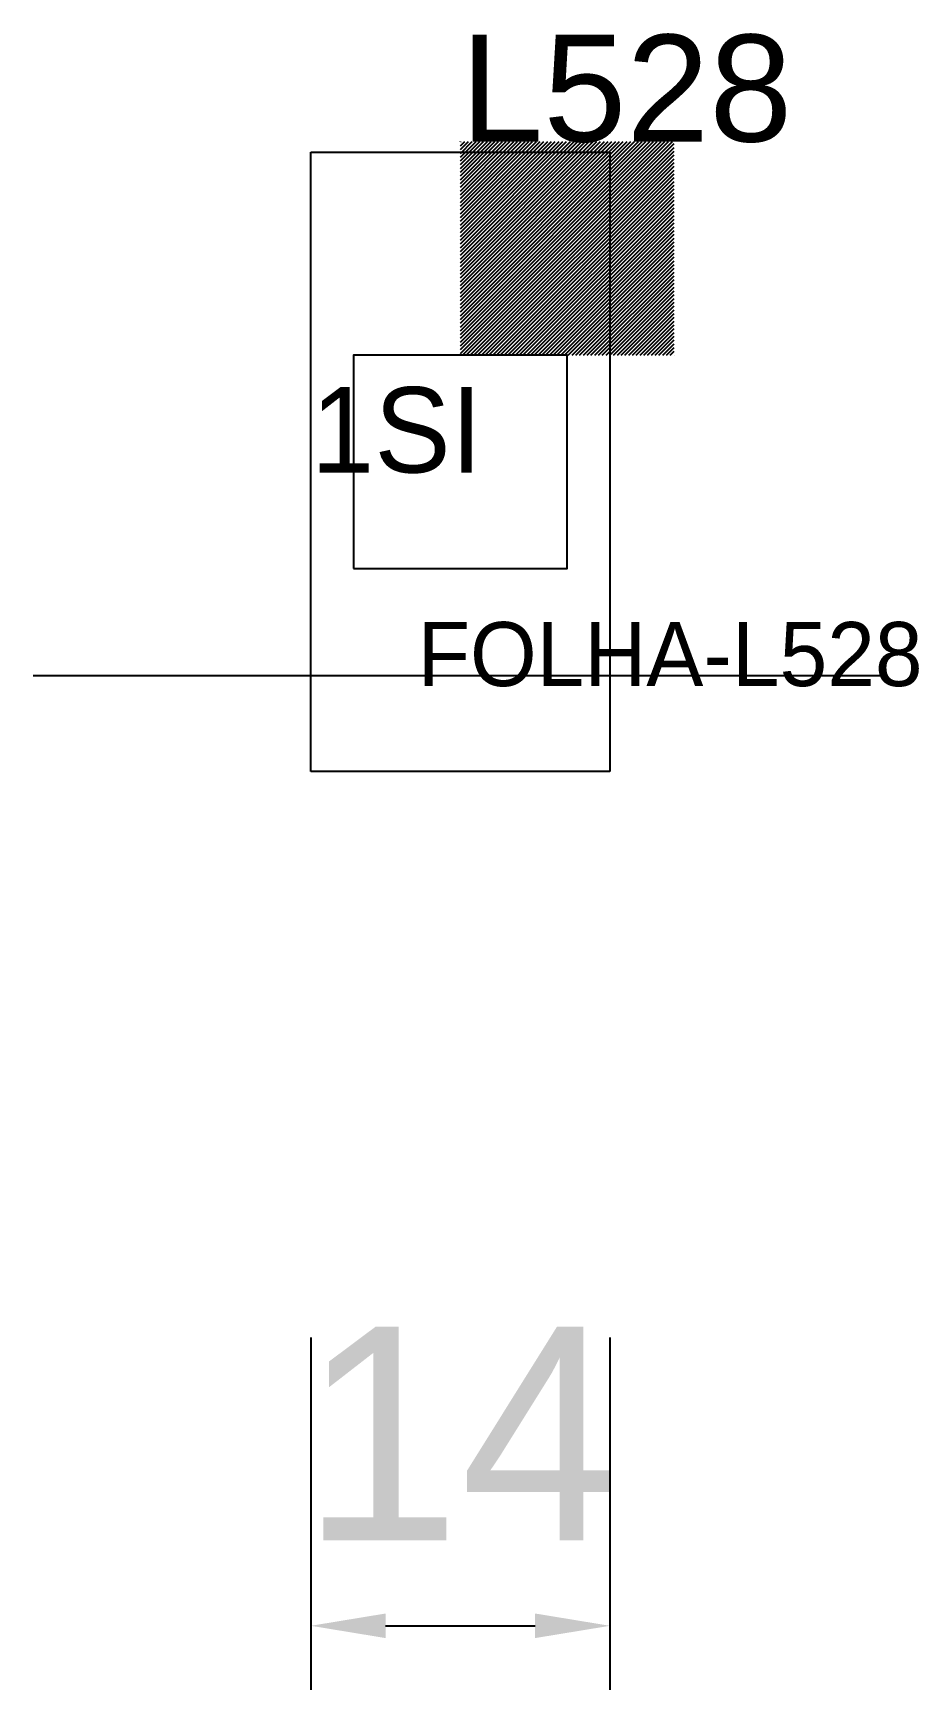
# Model space of a CAD drawing. Header units: metres. Extents: x 209.2 to 250.7, y 129.5 to 207.1.
import ezdxf

# ---------------------------------------------------------------- set-up
doc = ezdxf.new("R2010")
doc.units = ezdxf.units.M
for name, color, linetype in [('COTA', 241, 'CONTINUOUS'), ('FOLHA', 255, 'CONTINUOUS'), ('Hachura', 251, 'CONTINUOUS'), ('NOMENCLATURA', 7, 'CONTINUOUS'), ('Nível', 160, 'CONTINUOUS'), ('Painéis', 200, 'CONTINUOUS'), ('Pilares', 5, 'CONTINUOUS'), ('REAPROVEITAMENTO', 251, 'CONTINUOUS'), ('SARR_2.2x7', 40, 'CONTINUOUS')]:
    doc.layers.add(name, color=color, linetype=linetype)
doc.styles.add('ARIAL', font='Arial.ttf')
doc.dimstyles.new('EZ DXF', dxfattribs={"dimtxt": 10, "dimasz": 3.5, "dimexe": 3, "dimexo": 1.5, "dimgap": 1, "dimtad": 1, "dimdec": 1, "dimdsep": 46, "dimcen": 2.5, "dimazin": 3, "dimtfac": 1, "dimtmove": 0, "dimatfit": 3})

msp = doc.modelspace()

# ---------------------------------------------------------------- hatches: boundary and pattern name
at = {"layer": 'Hachura'}
h = msp.add_hatch(dxfattribs=at)
h.set_pattern_fill('ANSI31', scale=50)
h.paths.add_polyline_path([(222.2, 201.5), (236.2, 201.5), (236.2, 172.5), (222.2, 172.5)])
h = msp.add_hatch(dxfattribs=at)
h.set_pattern_fill('ANSI31', scale=50)
h.paths.add_polyline_path([(222.2, 201.5), (236.2, 201.5), (236.2, 172.5), (222.2, 172.5)])
at = {"layer": 'Reaproveitamento'}
h = msp.add_hatch(dxfattribs=at)
h.set_pattern_fill('SOLID')
h.paths.add_polyline_path([(229.2, 192), (239.2, 192), (239.2, 202), (229.2, 202)])
h = msp.add_hatch(dxfattribs=at)
h.set_pattern_fill('SOLID')
h.paths.add_polyline_path([(229.2, 192), (239.2, 192), (239.2, 202), (229.2, 202)])

# ---------------------------------------------------------------- linework, layer by layer
at = {"layer": 'Painéis', "color": 200}
for p, q in [((222.2, 201.5), (236.2, 201.5)), ((222.2, 172.5), (222.2, 201.5)), ((222.2, 201.5), (236.2, 201.5)), ((222.2, 172.5), (222.2, 201.5)), ((236.2, 201.5), (236.2, 172.5)), ((236.2, 201.5), (236.2, 172.5)), ((236.2, 172.5), (222.2, 172.5)), ((236.2, 172.5), (222.2, 172.5))]:
    msp.add_line(p, q, dxfattribs=at)
at = {"layer": 'Pilares'}
msp.add_lwpolyline([(224.2, 182), (234.2, 182), (234.2, 192), (224.2, 192)], close=True, dxfattribs=at)
msp.add_lwpolyline([(224.2, 182), (234.2, 182), (234.2, 192), (224.2, 192)], close=True, dxfattribs=at)
at = {"layer": 'SARR_2.2x7'}
msp.add_line((209.2, 177), (249.2, 177), dxfattribs=at)
msp.add_line((209.2, 177), (249.2, 177), dxfattribs=at)

# ---------------------------------------------------------------- texts
at = {"layer": 'FOLHA'}
msp.add_text('FOLHA-L528', height=3, dxfattribs=at).set_placement((227.2, 176.5))
msp.add_text('FOLHA-L528', height=3, dxfattribs=at).set_placement((227.2, 176.5))
at = {"layer": 'NOMENCLATURA', "insert": (229.2, 207), "char_height": 5, "attachment_point": 1, "style": 'ARIAL'}
msp.add_mtext('L528', dxfattribs=at)
msp.add_mtext('L528', dxfattribs=at)
at = {"layer": 'Nível'}
msp.add_text('1SI', height=4, dxfattribs=at).set_placement((222.2, 186.5))
msp.add_text('1SI', height=4, dxfattribs=at).set_placement((222.2, 186.5))

# ---------------------------------------------------------------- dimensions: what is measured, and where the dimension line sits
at = {"layer": 'COTA'}
msp.add_linear_dim(base=(222.2, 132.5), p1=(222.2, 147.5), p2=(236.2, 147.5), dimstyle='EZ DXF', dxfattribs=at).render()
msp.add_linear_dim(base=(222.2, 132.5), p1=(222.2, 147.5), p2=(236.2, 147.5), dimstyle='EZ DXF', dxfattribs=at).render()

doc.saveas('drawing.dxf')
